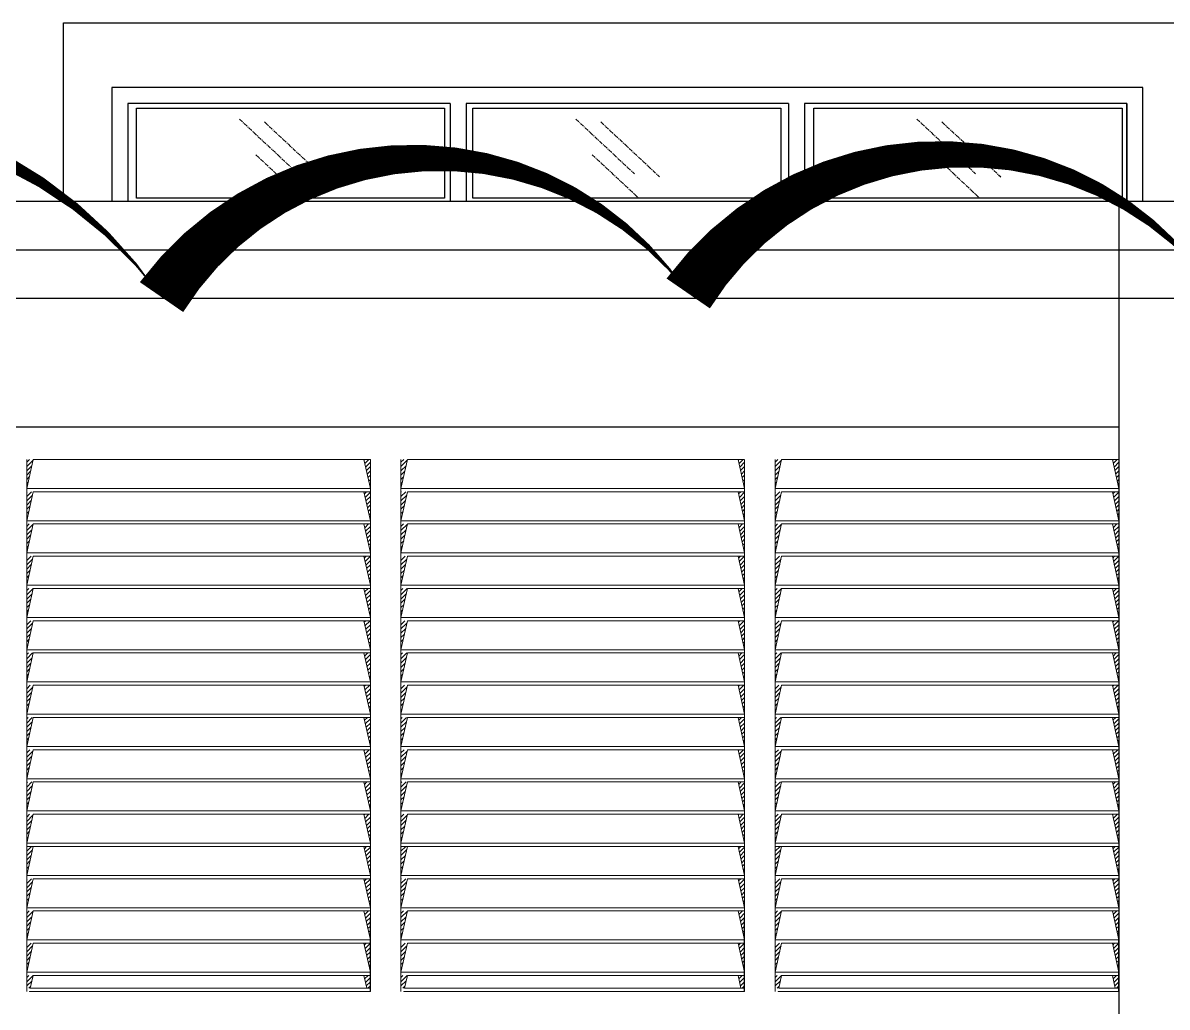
# Model space of a CAD drawing. Header units: inches. Extents: x 102027 to 175311, y -32523 to 10797.
# Drawn here: x 119512 to 123063, y 957 to 4009 of the extents above; entities that cross this region are included whole.
import ezdxf

# ---------------------------------------------------------------- set-up
doc = ezdxf.new("R2010")
doc.units = ezdxf.units.IN
doc.header["$MEASUREMENT"] = 0
doc.linetypes.add('CENTER', pattern=[2, 1.25, -0.25, 0.25, -0.25])
doc.linetypes.add('HIDDEN', pattern=[0.375, 0.25, -0.125])
for name, color, linetype in [('1', 1, 'CENTER'), ('M-CLOUD', 2, 'Continuous'), ('M-X-BKGD', 8, 'Continuous')]:
    doc.layers.add(name, color=color, linetype=linetype)
doc.layers.add('grid nos', color=253, linetype='Continuous', lineweight=0)

# ---------------------------------------------------------------- blocks, each defined once
blk = doc.blocks.new('LOUVER VIL 2')
at = {"layer": '1', "color": 170, "lineweight": 0}
for p, q in [((118623.5, 11761.1), (118623.5, 13061.1)), ((118623.5, 13061.1), (118623.5, 11761.1)), ((118643.5, 13061.1), (119689.8, 13061.1)), ((119669.8, 13061.1), (119689.8, 13061.1)), ((119669.8, 13061.1), (119689.8, 13061.1)), ((119689.8, 11411.1), (119689.8, 13061.1)), ((119689.8, 13061.1), (119689.8, 11411.1)), ((119784.8, 11761.1), (119784.8, 13061.1)), ((119784.8, 13061.1), (119784.8, 11761.1)), ((119804.8, 13061.1), (120851, 13061.1)), ((120831, 13061.1), (120851, 13061.1)), ((120831, 13061.1), (120851, 13061.1)), ((120851, 11411.1), (120851, 13061.1)), ((120851, 13061.1), (120851, 11411.1)), ((120946, 11761.1), (120946, 13061.1)), ((120946, 13061.1), (120946, 11761.1)), ((120966, 13061.1), (122012.3, 13061.1)), ((121992.3, 13061.1), (122012.3, 13061.1)), ((121992.3, 13061.1), (122012.3, 13061.1)), ((122012.3, 11411.1), (122012.3, 13061.1)), ((122012.3, 13061.1), (122012.3, 11411.1)), ((118623.5, 12971.1), (119689.8, 12971.1)), ((118643.5, 12961.1), (119689.8, 12961.1)), ((119669.8, 12961.1), (119689.8, 12961.1)), ((119669.8, 12961.1), (119689.8, 12961.1)), ((119784.8, 12971.1), (120851, 12971.1)), ((119804.8, 12961.1), (120851, 12961.1)), ((120831, 12961.1), (120851, 12961.1)), ((120831, 12961.1), (120851, 12961.1)), ((120946, 12971.1), (122012.3, 12971.1)), ((120966, 12961.1), (122012.3, 12961.1)), ((121992.3, 12961.1), (122012.3, 12961.1)), ((121992.3, 12961.1), (122012.3, 12961.1)), ((118623.5, 12871.1), (119689.8, 12871.1)), ((118643.5, 12861.1), (119689.8, 12861.1)), ((119669.8, 12861.1), (119689.8, 12861.1)), ((119669.8, 12861.1), (119689.8, 12861.1)), ((119784.8, 12871.1), (120851, 12871.1)), ((119804.8, 12861.1), (120851, 12861.1)), ((120831, 12861.1), (120851, 12861.1)), ((120831, 12861.1), (120851, 12861.1)), ((120946, 12871.1), (122012.3, 12871.1)), ((120966, 12861.1), (122012.3, 12861.1)), ((121992.3, 12861.1), (122012.3, 12861.1)), ((121992.3, 12861.1), (122012.3, 12861.1)), ((118623.5, 12771.1), (119689.8, 12771.1)), ((118643.5, 12761.1), (119689.8, 12761.1)), ((119669.8, 12761.1), (119689.8, 12761.1)), ((119669.8, 12761.1), (119689.8, 12761.1)), ((119784.8, 12771.1), (120851, 12771.1)), ((119804.8, 12761.1), (120851, 12761.1)), ((120831, 12761.1), (120851, 12761.1)), ((120831, 12761.1), (120851, 12761.1)), ((120946, 12771.1), (122012.3, 12771.1)), ((120966, 12761.1), (122012.3, 12761.1)), ((121992.3, 12761.1), (122012.3, 12761.1)), ((121992.3, 12761.1), (122012.3, 12761.1)), ((118623.5, 12671.1), (119689.8, 12671.1)), ((118643.5, 12661.1), (119689.8, 12661.1)), ((119669.8, 12661.1), (119689.8, 12661.1)), ((119669.8, 12661.1), (119689.8, 12661.1)), ((119784.8, 12671.1), (120851, 12671.1)), ((119804.8, 12661.1), (120851, 12661.1)), ((120831, 12661.1), (120851, 12661.1)), ((120831, 12661.1), (120851, 12661.1)), ((120946, 12671.1), (122012.3, 12671.1)), ((120966, 12661.1), (122012.3, 12661.1)), ((121992.3, 12661.1), (122012.3, 12661.1)), ((121992.3, 12661.1), (122012.3, 12661.1)), ((118623.5, 12571.1), (119689.8, 12571.1)), ((119784.8, 12571.1), (120851, 12571.1)), ((120946, 12571.1), (122012.3, 12571.1)), ((118643.5, 12561.1), (119689.8, 12561.1)), ((119669.8, 12561.1), (119689.8, 12561.1)), ((119669.8, 12561.1), (119689.8, 12561.1)), ((119804.8, 12561.1), (120851, 12561.1)), ((120831, 12561.1), (120851, 12561.1)), ((120831, 12561.1), (120851, 12561.1)), ((120966, 12561.1), (122012.3, 12561.1)), ((121992.3, 12561.1), (122012.3, 12561.1)), ((121992.3, 12561.1), (122012.3, 12561.1)), ((118623.5, 12471.1), (119689.8, 12471.1)), ((119784.8, 12471.1), (120851, 12471.1)), ((120946, 12471.1), (122012.3, 12471.1)), ((118643.5, 12461.1), (119689.8, 12461.1)), ((119669.8, 12461.1), (119689.8, 12461.1)), ((119669.8, 12461.1), (119689.8, 12461.1)), ((119804.8, 12461.1), (120851, 12461.1)), ((120831, 12461.1), (120851, 12461.1)), ((120831, 12461.1), (120851, 12461.1)), ((120966, 12461.1), (122012.3, 12461.1)), ((121992.3, 12461.1), (122012.3, 12461.1)), ((121992.3, 12461.1), (122012.3, 12461.1)), ((118623.5, 12371.1), (119689.8, 12371.1)), ((118643.5, 12361.1), (119689.8, 12361.1)), ((119669.8, 12361.1), (119689.8, 12361.1)), ((119669.8, 12361.1), (119689.8, 12361.1)), ((119784.8, 12371.1), (120851, 12371.1)), ((119804.8, 12361.1), (120851, 12361.1)), ((120831, 12361.1), (120851, 12361.1)), ((120831, 12361.1), (120851, 12361.1)), ((120946, 12371.1), (122012.3, 12371.1)), ((120966, 12361.1), (122012.3, 12361.1)), ((121992.3, 12361.1), (122012.3, 12361.1)), ((121992.3, 12361.1), (122012.3, 12361.1)), ((118623.5, 12271.1), (119689.8, 12271.1)), ((118643.5, 12261.1), (119689.8, 12261.1)), ((119669.8, 12261.1), (119689.8, 12261.1)), ((119669.8, 12261.1), (119689.8, 12261.1)), ((119784.8, 12271.1), (120851, 12271.1)), ((119804.8, 12261.1), (120851, 12261.1)), ((120831, 12261.1), (120851, 12261.1)), ((120831, 12261.1), (120851, 12261.1)), ((120946, 12271.1), (122012.3, 12271.1)), ((120966, 12261.1), (122012.3, 12261.1)), ((121992.3, 12261.1), (122012.3, 12261.1)), ((121992.3, 12261.1), (122012.3, 12261.1)), ((118623.5, 12171.1), (119689.8, 12171.1)), ((118643.5, 12161.1), (119689.8, 12161.1)), ((119669.8, 12161.1), (119689.8, 12161.1)), ((119669.8, 12161.1), (119689.8, 12161.1)), ((119784.8, 12171.1), (120851, 12171.1)), ((119804.8, 12161.1), (120851, 12161.1)), ((120831, 12161.1), (120851, 12161.1)), ((120831, 12161.1), (120851, 12161.1)), ((120946, 12171.1), (122012.3, 12171.1)), ((120966, 12161.1), (122012.3, 12161.1)), ((121992.3, 12161.1), (122012.3, 12161.1)), ((121992.3, 12161.1), (122012.3, 12161.1)), ((118623.5, 12071.1), (119689.8, 12071.1)), ((118643.5, 12061.1), (119689.8, 12061.1)), ((119669.8, 12061.1), (119689.8, 12061.1)), ((119669.8, 12061.1), (119689.8, 12061.1)), ((119784.8, 12071.1), (120851, 12071.1)), ((119804.8, 12061.1), (120851, 12061.1)), ((120831, 12061.1), (120851, 12061.1)), ((120831, 12061.1), (120851, 12061.1)), ((120946, 12071.1), (122012.3, 12071.1)), ((120966, 12061.1), (122012.3, 12061.1)), ((121992.3, 12061.1), (122012.3, 12061.1)), ((121992.3, 12061.1), (122012.3, 12061.1)), ((118623.5, 11971.1), (119689.8, 11971.1)), ((119784.8, 11971.1), (120851, 11971.1)), ((120946, 11971.1), (122012.3, 11971.1)), ((118643.5, 11961.1), (119689.8, 11961.1)), ((119669.8, 11961.1), (119689.8, 11961.1)), ((119669.8, 11961.1), (119689.8, 11961.1)), ((119804.8, 11961.1), (120851, 11961.1)), ((120831, 11961.1), (120851, 11961.1)), ((120831, 11961.1), (120851, 11961.1)), ((120966, 11961.1), (122012.3, 11961.1)), ((121992.3, 11961.1), (122012.3, 11961.1)), ((121992.3, 11961.1), (122012.3, 11961.1)), ((118623.5, 11871.1), (119689.8, 11871.1)), ((118643.5, 11861.1), (119689.8, 11861.1)), ((119669.8, 11861.1), (119689.8, 11861.1)), ((119669.8, 11861.1), (119689.8, 11861.1)), ((119784.8, 11871.1), (120851, 11871.1)), ((119804.8, 11861.1), (120851, 11861.1)), ((120831, 11861.1), (120851, 11861.1)), ((120831, 11861.1), (120851, 11861.1)), ((120946, 11871.1), (122012.3, 11871.1)), ((120966, 11861.1), (122012.3, 11861.1)), ((121992.3, 11861.1), (122012.3, 11861.1)), ((121992.3, 11861.1), (122012.3, 11861.1)), ((118623.5, 11771.1), (119689.8, 11771.1)), ((118643.5, 11761.1), (119689.8, 11761.1)), ((119669.8, 11761.1), (119689.8, 11761.1)), ((119669.8, 11761.1), (119689.8, 11761.1)), ((119689.6, 11771.1), (119689.8, 11771.1)), ((119689.6, 11771.1), (119689.8, 11771.1)), ((119784.8, 11771.1), (120851, 11771.1)), ((119804.8, 11761.1), (120851, 11761.1)), ((120831, 11761.1), (120851, 11761.1)), ((120831, 11761.1), (120851, 11761.1)), ((120850.8, 11771.1), (120851, 11771.1)), ((120850.8, 11771.1), (120851, 11771.1)), ((120946, 11771.1), (122012.3, 11771.1)), ((120966, 11761.1), (122012.3, 11761.1)), ((121992.3, 11761.1), (122012.3, 11761.1)), ((121992.3, 11761.1), (122012.3, 11761.1)), ((122012.1, 11771.1), (122012.3, 11771.1)), ((122012.1, 11771.1), (122012.3, 11771.1)), ((118623.5, 11671.1), (119689.8, 11671.1)), ((118643.5, 11661.1), (119689.8, 11661.1)), ((119669.8, 11661.1), (119689.8, 11661.1)), ((119669.8, 11661.1), (119689.8, 11661.1)), ((119689.4, 11671.1), (119689.8, 11671.1)), ((119689.4, 11671.1), (119689.8, 11671.1)), ((119784.8, 11671.1), (120851, 11671.1)), ((119804.8, 11661.1), (120851, 11661.1)), ((120831, 11661.1), (120851, 11661.1)), ((120831, 11661.1), (120851, 11661.1)), ((120850.7, 11671.1), (120851, 11671.1)), ((120850.7, 11671.1), (120851, 11671.1)), ((120946, 11671.1), (122012.3, 11671.1)), ((120966, 11661.1), (122012.3, 11661.1)), ((121992.3, 11661.1), (122012.3, 11661.1)), ((121992.3, 11661.1), (122012.3, 11661.1)), ((122011.9, 11671.1), (122012.3, 11671.1)), ((122011.9, 11671.1), (122012.3, 11671.1)), ((118623.5, 11571.1), (119689.8, 11571.1)), ((118643.5, 11561.1), (119689.8, 11561.1)), ((119669.8, 11561.1), (119689.8, 11561.1)), ((119669.8, 11561.1), (119689.8, 11561.1)), ((119689.2, 11571.1), (119689.8, 11571.1)), ((119689.2, 11571.1), (119689.8, 11571.1)), ((119784.8, 11571.1), (120851, 11571.1)), ((119804.8, 11561.1), (120851, 11561.1)), ((120831, 11561.1), (120851, 11561.1)), ((120831, 11561.1), (120851, 11561.1)), ((120850.5, 11571.1), (120851, 11571.1)), ((120850.5, 11571.1), (120851, 11571.1)), ((120946, 11571.1), (122012.3, 11571.1)), ((120966, 11561.1), (122012.3, 11561.1)), ((121992.3, 11561.1), (122012.3, 11561.1)), ((121992.3, 11561.1), (122012.3, 11561.1)), ((122011.7, 11571.1), (122012.3, 11571.1)), ((122011.7, 11571.1), (122012.3, 11571.1)), ((118623.5, 11471.1), (119689.8, 11471.1)), ((119689, 11471.1), (119689.8, 11471.1)), ((119689, 11471.1), (119689.8, 11471.1)), ((119784.8, 11471.1), (120851, 11471.1)), ((120850.3, 11471.1), (120851, 11471.1)), ((120850.3, 11471.1), (120851, 11471.1)), ((120946, 11471.1), (122012.3, 11471.1)), ((122011.5, 11471.1), (122012.3, 11471.1)), ((122011.5, 11471.1), (122012.3, 11471.1)), ((118643.5, 11461.1), (119689.8, 11461.1)), ((119669.8, 11461.1), (119689.8, 11461.1)), ((119669.8, 11461.1), (119689.8, 11461.1)), ((119804.8, 11461.1), (120851, 11461.1)), ((120831, 11461.1), (120851, 11461.1)), ((120831, 11461.1), (120851, 11461.1)), ((120966, 11461.1), (122012.3, 11461.1)), ((121992.3, 11461.1), (122012.3, 11461.1)), ((121992.3, 11461.1), (122012.3, 11461.1)), ((118632.4, 11411.1), (119689.8, 11411.1)), ((118634.6, 11421.1), (119689.8, 11421.1)), ((119678.7, 11421.1), (119689.8, 11421.1)), ((119678.7, 11421.1), (119688.9, 11421.1)), ((119688.9, 11411.1), (119689.8, 11411.1)), ((119793.7, 11411.1), (120851, 11411.1)), ((119795.9, 11421.1), (120851, 11421.1)), ((120839.9, 11421.1), (120851, 11421.1)), ((120839.9, 11421.1), (120850.2, 11421.1)), ((120850.2, 11411.1), (120851, 11411.1)), ((120954.9, 11411.1), (122012.3, 11411.1)), ((120957.1, 11421.1), (122012.3, 11421.1)), ((122001.2, 11421.1), (122012.3, 11421.1)), ((122001.2, 11421.1), (122011.4, 11421.1)), ((122011.4, 11411.1), (122012.3, 11411.1))]:
    blk.add_line(p, q, dxfattribs=at)
at = {"layer": 'grid nos', "color": 170, "linetype": 'Continuous', "ltscale": 10000}
for p, q in [((118623.5, 13052.5), (118632, 13061.1)), ((118623.5, 13039.3), (118643, 13058.7)), ((118623.5, 13026), (118639.2, 13041.7)), ((119670.1, 13059.4), (119671.8, 13061.1)), ((119672.5, 13048.6), (119685, 13061.1)), ((119674.9, 13037.7), (119689.8, 13052.5)), ((119677.4, 13026.9), (119689.8, 13039.3)), ((119784.8, 13052.5), (119793.3, 13061.1)), ((119784.8, 13039.3), (119804.3, 13058.7)), ((119784.8, 13026), (119800.5, 13041.7)), ((120831.4, 13059.4), (120833, 13061.1)), ((120833.8, 13048.6), (120846.3, 13061.1)), ((120836.2, 13037.7), (120851, 13052.5)), ((120838.6, 13026.9), (120851, 13039.3)), ((120946, 13052.5), (120954.5, 13061.1)), ((120946, 13039.3), (120965.5, 13058.7)), ((120946, 13026), (120961.7, 13041.7)), ((121992.6, 13059.4), (121994.3, 13061.1)), ((121995, 13048.6), (122007.5, 13061.1)), ((121997.4, 13037.7), (122012.3, 13052.5)), ((121999.9, 13026.9), (122012.3, 13039.3)), ((118623.5, 13012.7), (118635.4, 13024.7)), ((118623.5, 12999.5), (118631.6, 13007.6)), ((119679.8, 13016), (119689.8, 13026)), ((119682.2, 13005.2), (119689.8, 13012.8)), ((119684.6, 12994.3), (119689.8, 12999.5)), ((119784.8, 13012.7), (119796.7, 13024.7)), ((119784.8, 12999.5), (119792.9, 13007.6)), ((120841, 13016), (120851, 13026)), ((120843.4, 13005.2), (120851, 13012.8)), ((120845.8, 12994.3), (120851, 12999.5)), ((120946, 13012.7), (120957.9, 13024.7)), ((120946, 12999.5), (120954.1, 13007.6)), ((122002.3, 13016), (122012.3, 13026)), ((122004.7, 13005.2), (122012.3, 13012.8)), ((122007.1, 12994.3), (122012.3, 12999.5)), ((118623.5, 12986.2), (118627.8, 12990.6)), ((118623.5, 12973), (118624.1, 12973.5)), ((118623.5, 12959.7), (118624.9, 12961.1)), ((118623.5, 12946.5), (118638.1, 12961.1)), ((119671.2, 12954.5), (119677.8, 12961.1)), ((119687, 12983.5), (119689.8, 12986.2)), ((119689.4, 12972.6), (119689.8, 12973)), ((119784.8, 12986.2), (119789.1, 12990.6)), ((119784.8, 12973), (119785.3, 12973.5)), ((119784.8, 12959.7), (119786.1, 12961.1)), ((119784.8, 12946.5), (119799.4, 12961.1)), ((120832.5, 12954.5), (120839.1, 12961.1)), ((120848.3, 12983.5), (120851, 12986.2)), ((120850.7, 12972.6), (120851, 12973)), ((120946, 12986.2), (120950.3, 12990.6)), ((120946, 12973), (120946.6, 12973.5)), ((120946, 12959.7), (120947.4, 12961.1)), ((120946, 12946.5), (120960.6, 12961.1)), ((121993.7, 12954.5), (122000.3, 12961.1)), ((122009.5, 12983.5), (122012.3, 12986.2)), ((122011.9, 12972.6), (122012.3, 12973)), ((118623.5, 12933.2), (118641.3, 12950.9)), ((118623.5, 12919.9), (118637.5, 12933.9)), ((119673.6, 12943.6), (119689.8, 12959.7)), ((119676.1, 12932.8), (119689.8, 12946.5)), ((119678.5, 12921.9), (119689.8, 12933.2)), ((119784.8, 12933.2), (119802.5, 12950.9)), ((119784.8, 12919.9), (119798.7, 12933.9)), ((120834.9, 12943.6), (120851, 12959.7)), ((120837.3, 12932.8), (120851, 12946.5)), ((120839.7, 12921.9), (120851, 12933.2)), ((120946, 12933.2), (120963.8, 12950.9)), ((120946, 12919.9), (120960, 12933.9)), ((121996.1, 12943.6), (122012.3, 12959.7)), ((121998.6, 12932.8), (122012.3, 12946.5)), ((122001, 12921.9), (122012.3, 12933.2)), ((118623.5, 12906.7), (118633.7, 12916.9)), ((118623.5, 12893.4), (118629.9, 12899.8)), ((119680.9, 12911.1), (119689.8, 12920)), ((119683.3, 12900.2), (119689.8, 12906.7)), ((119685.7, 12889.4), (119689.8, 12893.4)), ((119784.8, 12906.7), (119794.9, 12916.9)), ((119784.8, 12893.4), (119791.2, 12899.8)), ((120842.1, 12911.1), (120851, 12920)), ((120844.5, 12900.2), (120851, 12906.7)), ((120846.9, 12889.4), (120851, 12893.4)), ((120946, 12906.7), (120956.2, 12916.9)), ((120946, 12893.4), (120952.4, 12899.8)), ((122003.4, 12911.1), (122012.3, 12920)), ((122005.8, 12900.2), (122012.3, 12906.7)), ((122008.2, 12889.4), (122012.3, 12893.4)), ((118623.5, 12880.2), (118626.1, 12882.8)), ((118623.5, 12853.6), (118630.9, 12861.1)), ((118623.5, 12840.4), (118643.3, 12860.2)), ((119669.9, 12860.3), (119670.6, 12861.1)), ((119672.3, 12849.5), (119683.9, 12861.1)), ((119674.7, 12838.6), (119689.8, 12853.7)), ((119688.1, 12878.5), (119689.8, 12880.2)), ((119784.8, 12880.2), (119787.4, 12882.8)), ((119784.8, 12853.6), (119792.2, 12861.1)), ((119784.8, 12840.4), (119804.6, 12860.2)), ((120831.2, 12860.3), (120831.9, 12861.1)), ((120833.6, 12849.5), (120845.1, 12861.1)), ((120836, 12838.6), (120851, 12853.7)), ((120849.4, 12878.5), (120851, 12880.2)), ((120946, 12880.2), (120948.6, 12882.8)), ((120946, 12853.6), (120953.4, 12861.1)), ((120946, 12840.4), (120965.8, 12860.2)), ((121992.4, 12860.3), (121993.1, 12861.1)), ((121994.8, 12849.5), (122006.4, 12861.1)), ((121997.2, 12838.6), (122012.3, 12853.7)), ((122010.6, 12878.5), (122012.3, 12880.2)), ((118623.5, 12827.1), (118639.5, 12843.2)), ((118623.5, 12813.9), (118635.7, 12826.1)), ((119677.2, 12827.8), (119689.8, 12840.4)), ((119679.6, 12816.9), (119689.8, 12827.1)), ((119784.8, 12827.1), (119800.8, 12843.2)), ((119784.8, 12813.9), (119797, 12826.1)), ((120838.4, 12827.8), (120851, 12840.4)), ((120840.8, 12816.9), (120851, 12827.1)), ((120946, 12827.1), (120962, 12843.2)), ((120946, 12813.9), (120958.2, 12826.1)), ((121999.7, 12827.8), (122012.3, 12840.4)), ((122002.1, 12816.9), (122012.3, 12827.1)), ((118623.5, 12800.6), (118632, 12809.1)), ((118623.5, 12787.4), (118628.2, 12792)), ((119682, 12806.1), (119689.8, 12813.9)), ((119684.4, 12795.3), (119689.8, 12800.6)), ((119686.8, 12784.4), (119689.8, 12787.4)), ((119784.8, 12800.6), (119793.2, 12809.1)), ((119784.8, 12787.4), (119789.4, 12792)), ((120843.2, 12806.1), (120851, 12813.9)), ((120845.6, 12795.3), (120851, 12800.6)), ((120848, 12784.4), (120851, 12787.4)), ((120946, 12800.6), (120954.5, 12809.1)), ((120946, 12787.4), (120950.7, 12792)), ((122004.5, 12806.1), (122012.3, 12813.9)), ((122006.9, 12795.3), (122012.3, 12800.6)), ((122009.3, 12784.4), (122012.3, 12787.4)), ((118623.5, 12774.1), (118624.4, 12775)), ((118623.5, 12760.8), (118623.7, 12761.1)), ((118623.5, 12747.6), (118637, 12761.1)), ((118623.5, 12734.3), (118641.6, 12752.4)), ((119671, 12755.4), (119676.7, 12761.1)), ((119673.4, 12744.5), (119689.8, 12760.9)), ((119675.8, 12733.7), (119689.8, 12747.6)), ((119689.2, 12773.6), (119689.8, 12774.1)), ((119784.8, 12774.1), (119785.6, 12775)), ((119784.8, 12760.8), (119785, 12761.1)), ((119784.8, 12747.6), (119798.2, 12761.1)), ((119784.8, 12734.3), (119802.8, 12752.4)), ((120832.3, 12755.4), (120838, 12761.1)), ((120834.7, 12744.5), (120851, 12760.9)), ((120837.1, 12733.7), (120851, 12747.6)), ((120850.5, 12773.6), (120851, 12774.1)), ((120946, 12774.1), (120946.9, 12775)), ((120946, 12760.8), (120946.2, 12761.1)), ((120946, 12747.6), (120959.5, 12761.1)), ((120946, 12734.3), (120964.1, 12752.4)), ((121993.5, 12755.4), (121999.2, 12761.1)), ((121995.9, 12744.5), (122012.3, 12760.9)), ((121998.3, 12733.7), (122012.3, 12747.6)), ((122011.7, 12773.6), (122012.3, 12774.1)), ((118623.5, 12721.1), (118637.8, 12735.4)), ((118623.5, 12707.8), (118634, 12718.3)), ((119678.3, 12722.8), (119689.8, 12734.3)), ((119680.7, 12712), (119689.8, 12721.1)), ((119784.8, 12721.1), (119799.1, 12735.4)), ((119784.8, 12707.8), (119795.3, 12718.3)), ((120839.5, 12722.8), (120851, 12734.3)), ((120841.9, 12712), (120851, 12721.1)), ((120946, 12721.1), (120960.3, 12735.4)), ((120946, 12707.8), (120956.5, 12718.3)), ((122000.8, 12722.8), (122012.3, 12734.3)), ((122003.2, 12712), (122012.3, 12721.1)), ((118623.5, 12694.5), (118630.2, 12701.3)), ((118623.5, 12681.3), (118626.4, 12684.2)), ((119683.1, 12701.1), (119689.8, 12707.8)), ((119685.5, 12690.3), (119689.8, 12694.6)), ((119687.9, 12679.4), (119689.8, 12681.3)), ((119784.8, 12694.5), (119791.5, 12701.3)), ((119784.8, 12681.3), (119787.7, 12684.2)), ((120844.3, 12701.1), (120851, 12707.8)), ((120846.7, 12690.3), (120851, 12694.6)), ((120849.2, 12679.4), (120851, 12681.3)), ((120946, 12694.5), (120952.7, 12701.3)), ((120946, 12681.3), (120948.9, 12684.2)), ((122005.6, 12701.1), (122012.3, 12707.8)), ((122008, 12690.3), (122012.3, 12694.6)), ((122010.4, 12679.4), (122012.3, 12681.3)), ((118623.5, 12654.8), (118629.8, 12661.1)), ((118623.5, 12641.5), (118643.1, 12661.1)), ((118623.5, 12628.3), (118639.9, 12644.6)), ((119672.1, 12650.4), (119682.8, 12661.1)), ((119674.5, 12639.6), (119689.8, 12654.8)), ((119677, 12628.7), (119689.8, 12641.5)), ((119784.8, 12654.8), (119791, 12661.1)), ((119784.8, 12641.5), (119804.3, 12661.1)), ((119784.8, 12628.3), (119801.1, 12644.6)), ((120833.4, 12650.4), (120844, 12661.1)), ((120835.8, 12639.6), (120851, 12654.8)), ((120838.2, 12628.7), (120851, 12641.5)), ((120946, 12654.8), (120952.3, 12661.1)), ((120946, 12641.5), (120965.6, 12661.1)), ((120946, 12628.3), (120962.4, 12644.6)), ((121994.6, 12650.4), (122005.3, 12661.1)), ((121997, 12639.6), (122012.3, 12654.8)), ((121999.5, 12628.7), (122012.3, 12641.5)), ((118623.5, 12615), (118636.1, 12627.6)), ((118623.5, 12601.7), (118632.3, 12610.5)), ((119679.4, 12617.9), (119689.8, 12628.3)), ((119681.8, 12607), (119689.8, 12615)), ((119784.8, 12615), (119797.3, 12627.6)), ((119784.8, 12601.7), (119793.5, 12610.5)), ((120840.6, 12617.9), (120851, 12628.3)), ((120843, 12607), (120851, 12615)), ((120946, 12615), (120958.6, 12627.6)), ((120946, 12601.7), (120954.8, 12610.5)), ((122001.9, 12617.9), (122012.3, 12628.3)), ((122004.3, 12607), (122012.3, 12615)), ((118623.5, 12588.5), (118628.5, 12593.5)), ((118623.5, 12575.2), (118624.7, 12576.4)), ((119684.2, 12596.2), (119689.8, 12601.8)), ((119686.6, 12585.3), (119689.8, 12588.5)), ((119689, 12574.5), (119689.8, 12575.2)), ((119784.8, 12588.5), (119789.7, 12593.5)), ((119784.8, 12575.2), (119786, 12576.4)), ((120845.4, 12596.2), (120851, 12601.8)), ((120847.8, 12585.3), (120851, 12588.5)), ((120850.3, 12574.5), (120851, 12575.2)), ((120946, 12588.5), (120951, 12593.5)), ((120946, 12575.2), (120947.2, 12576.4)), ((122006.7, 12596.2), (122012.3, 12601.8)), ((122009.1, 12585.3), (122012.3, 12588.5)), ((122011.5, 12574.5), (122012.3, 12575.2)), ((118623.5, 12548.7), (118635.9, 12561.1)), ((118623.5, 12535.4), (118641.9, 12553.8)), ((118623.5, 12522.2), (118638.1, 12536.8)), ((119670.8, 12556.3), (119675.6, 12561.1)), ((119673.2, 12545.4), (119688.8, 12561.1)), ((119675.6, 12534.6), (119689.8, 12548.7)), ((119678.1, 12523.8), (119689.8, 12535.5)), ((119784.8, 12548.7), (119797.1, 12561.1)), ((119784.8, 12535.4), (119803.2, 12553.8)), ((119784.8, 12522.2), (119799.4, 12536.8)), ((120832.1, 12556.3), (120836.8, 12561.1)), ((120834.5, 12545.4), (120850.1, 12561.1)), ((120836.9, 12534.6), (120851, 12548.7)), ((120839.3, 12523.8), (120851, 12535.5)), ((120946, 12548.7), (120958.4, 12561.1)), ((120946, 12535.4), (120964.4, 12553.8)), ((120946, 12522.2), (120960.6, 12536.8)), ((121993.3, 12556.3), (121998.1, 12561.1)), ((121995.7, 12545.4), (122011.3, 12561.1)), ((121998.1, 12534.6), (122012.3, 12548.7)), ((122000.6, 12523.8), (122012.3, 12535.5)), ((118623.5, 12508.9), (118634.3, 12519.8)), ((118623.5, 12495.7), (118630.5, 12502.7)), ((119680.5, 12512.9), (119689.8, 12522.2)), ((119682.9, 12502.1), (119689.8, 12508.9)), ((119784.8, 12508.9), (119795.6, 12519.8)), ((119784.8, 12495.7), (119791.8, 12502.7)), ((120841.7, 12512.9), (120851, 12522.2)), ((120844.1, 12502.1), (120851, 12508.9)), ((120946, 12508.9), (120956.8, 12519.8)), ((120946, 12495.7), (120953, 12502.7)), ((122003, 12512.9), (122012.3, 12522.2)), ((122005.4, 12502.1), (122012.3, 12508.9)), ((118623.5, 12482.4), (118626.8, 12485.7)), ((119685.3, 12491.2), (119689.8, 12495.7)), ((119687.7, 12480.4), (119689.8, 12482.4)), ((119784.8, 12482.4), (119788, 12485.7)), ((120846.5, 12491.2), (120851, 12495.7)), ((120848.9, 12480.4), (120851, 12482.4)), ((120946, 12482.4), (120949.3, 12485.7)), ((122007.8, 12491.2), (122012.3, 12495.7)), ((122010.2, 12480.4), (122012.3, 12482.4)), ((118623.5, 12455.9), (118628.7, 12461.1)), ((118623.5, 12442.6), (118641.9, 12461.1)), ((118623.5, 12429.4), (118640.2, 12446)), ((118623.5, 12416.1), (118636.4, 12429)), ((119671.9, 12451.3), (119681.6, 12461.1)), ((119674.3, 12440.5), (119689.8, 12455.9)), ((119676.7, 12429.6), (119689.8, 12442.7)), ((119679.2, 12418.8), (119689.8, 12429.4)), ((119784.8, 12455.9), (119789.9, 12461.1)), ((119784.8, 12442.6), (119803.2, 12461.1)), ((119784.8, 12429.4), (119801.4, 12446)), ((119784.8, 12416.1), (119797.6, 12429)), ((120833.2, 12451.3), (120842.9, 12461.1)), ((120835.6, 12440.5), (120851, 12455.9)), ((120838, 12429.6), (120851, 12442.7)), ((120840.4, 12418.8), (120851, 12429.4)), ((120946, 12455.9), (120951.2, 12461.1)), ((120946, 12442.6), (120964.4, 12461.1)), ((120946, 12429.4), (120962.7, 12446)), ((120946, 12416.1), (120958.9, 12429)), ((121994.4, 12451.3), (122004.1, 12461.1)), ((121996.8, 12440.5), (122012.3, 12455.9)), ((121999.2, 12429.6), (122012.3, 12442.7)), ((122001.7, 12418.8), (122012.3, 12429.4)), ((118623.5, 12402.9), (118632.6, 12412)), ((118623.5, 12389.6), (118628.8, 12394.9)), ((119681.6, 12407.9), (119689.8, 12416.1)), ((119684, 12397.1), (119689.8, 12402.9)), ((119784.8, 12402.9), (119793.9, 12412)), ((119784.8, 12389.6), (119790.1, 12394.9)), ((120842.8, 12407.9), (120851, 12416.1)), ((120845.2, 12397.1), (120851, 12402.9)), ((120946, 12402.9), (120955.1, 12412)), ((120946, 12389.6), (120951.3, 12394.9)), ((122004.1, 12407.9), (122012.3, 12416.1)), ((122006.5, 12397.1), (122012.3, 12402.9)), ((118623.5, 12376.3), (118625, 12377.9)), ((118623.5, 12349.8), (118634.7, 12361.1)), ((119670.6, 12357.2), (119674.5, 12361.1)), ((119673, 12346.4), (119687.7, 12361.1)), ((119686.4, 12386.2), (119689.8, 12389.6)), ((119688.8, 12375.4), (119689.8, 12376.4)), ((119784.8, 12376.3), (119786.3, 12377.9)), ((119784.8, 12349.8), (119796, 12361.1)), ((120831.9, 12357.2), (120835.7, 12361.1)), ((120834.3, 12346.4), (120849, 12361.1)), ((120847.6, 12386.2), (120851, 12389.6)), ((120850, 12375.4), (120851, 12376.4)), ((120946, 12376.3), (120947.5, 12377.9)), ((120946, 12349.8), (120957.2, 12361.1)), ((121993.1, 12357.2), (121997, 12361.1)), ((121995.5, 12346.4), (122010.2, 12361.1)), ((122008.9, 12386.2), (122012.3, 12389.6)), ((122011.3, 12375.4), (122012.3, 12376.4)), ((118623.5, 12336.6), (118642.2, 12355.3)), ((118623.5, 12323.3), (118638.4, 12338.2)), ((118623.5, 12310.1), (118634.7, 12321.2)), ((119675.4, 12335.5), (119689.8, 12349.8)), ((119677.8, 12324.7), (119689.8, 12336.6)), ((119680.3, 12313.8), (119689.8, 12323.3)), ((119784.8, 12336.6), (119803.5, 12355.3)), ((119784.8, 12323.3), (119799.7, 12338.2)), ((119784.8, 12310.1), (119795.9, 12321.2)), ((120836.7, 12335.5), (120851, 12349.8)), ((120839.1, 12324.7), (120851, 12336.6)), ((120841.5, 12313.8), (120851, 12323.3)), ((120946, 12336.6), (120964.7, 12355.3)), ((120946, 12323.3), (120960.9, 12338.2)), ((120946, 12310.1), (120957.2, 12321.2)), ((121997.9, 12335.5), (122012.3, 12349.8)), ((122000.3, 12324.7), (122012.3, 12336.6)), ((122002.8, 12313.8), (122012.3, 12323.3)), ((118623.5, 12296.8), (118630.9, 12304.2)), ((118623.5, 12283.5), (118627.1, 12287.1)), ((119682.7, 12303), (119689.8, 12310.1)), ((119685.1, 12292.1), (119689.8, 12296.8)), ((119784.8, 12296.8), (119792.1, 12304.2)), ((119784.8, 12283.5), (119788.3, 12287.1)), ((120843.9, 12303), (120851, 12310.1)), ((120846.3, 12292.1), (120851, 12296.8)), ((120946, 12296.8), (120953.4, 12304.2)), ((120946, 12283.5), (120949.6, 12287.1)), ((122005.2, 12303), (122012.3, 12310.1)), ((122007.6, 12292.1), (122012.3, 12296.8)), ((118623.5, 12257), (118627.5, 12261.1)), ((118623.5, 12243.8), (118640.8, 12261.1)), ((119671.7, 12252.3), (119680.5, 12261.1)), ((119674.1, 12241.4), (119689.8, 12257)), ((119687.5, 12281.3), (119689.8, 12283.6)), ((119784.8, 12257), (119788.8, 12261.1)), ((119784.8, 12243.8), (119802.1, 12261.1)), ((120833, 12252.3), (120841.8, 12261.1)), ((120835.4, 12241.4), (120851, 12257)), ((120848.7, 12281.3), (120851, 12283.6)), ((120946, 12257), (120950, 12261.1)), ((120946, 12243.8), (120963.3, 12261.1)), ((121994.2, 12252.3), (122003, 12261.1)), ((121996.6, 12241.4), (122012.3, 12257)), ((122010, 12281.3), (122012.3, 12283.6)), ((118623.5, 12230.5), (118640.5, 12247.5)), ((118623.5, 12217.2), (118636.7, 12230.4)), ((119676.5, 12230.6), (119689.8, 12243.8)), ((119679, 12219.7), (119689.8, 12230.5)), ((119681.4, 12208.9), (119689.8, 12217.3)), ((119784.8, 12230.5), (119801.8, 12247.5)), ((119784.8, 12217.2), (119798, 12230.4)), ((120837.8, 12230.6), (120851, 12243.8)), ((120840.2, 12219.7), (120851, 12230.5)), ((120842.6, 12208.9), (120851, 12217.3)), ((120946, 12230.5), (120963, 12247.5)), ((120946, 12217.2), (120959.2, 12230.4)), ((121999, 12230.6), (122012.3, 12243.8)), ((122001.5, 12219.7), (122012.3, 12230.5)), ((122003.9, 12208.9), (122012.3, 12217.3)), ((118623.5, 12204), (118632.9, 12213.4)), ((118623.5, 12190.7), (118629.1, 12196.4)), ((118623.5, 12177.5), (118625.3, 12179.3)), ((119683.8, 12198), (119689.8, 12204)), ((119686.2, 12187.2), (119689.8, 12190.7)), ((119784.8, 12204), (119794.2, 12213.4)), ((119784.8, 12190.7), (119790.4, 12196.4)), ((119784.8, 12177.5), (119786.6, 12179.3)), ((120845, 12198), (120851, 12204)), ((120847.4, 12187.2), (120851, 12190.7)), ((120946, 12204), (120955.4, 12213.4)), ((120946, 12190.7), (120951.6, 12196.4)), ((120946, 12177.5), (120947.8, 12179.3)), ((122006.3, 12198), (122012.3, 12204)), ((122008.7, 12187.2), (122012.3, 12190.7)), ((118623.5, 12151), (118633.6, 12161.1)), ((118623.5, 12137.7), (118642.6, 12156.7)), ((119670.4, 12158.1), (119673.3, 12161.1)), ((119672.8, 12147.3), (119686.6, 12161.1)), ((119675.2, 12136.4), (119689.8, 12151)), ((119688.6, 12176.3), (119689.8, 12177.5)), ((119784.8, 12151), (119794.9, 12161.1)), ((119784.8, 12137.7), (119803.8, 12156.7)), ((120831.7, 12158.1), (120834.6, 12161.1)), ((120834.1, 12147.3), (120847.8, 12161.1)), ((120836.5, 12136.4), (120851, 12151)), ((120849.8, 12176.3), (120851, 12177.5)), ((120946, 12151), (120956.1, 12161.1)), ((120946, 12137.7), (120965.1, 12156.7)), ((121992.9, 12158.1), (121995.8, 12161.1)), ((121995.3, 12147.3), (122009.1, 12161.1)), ((121997.7, 12136.4), (122012.3, 12151)), ((122011.1, 12176.3), (122012.3, 12177.5)), ((118623.5, 12124.4), (118638.8, 12139.7)), ((118623.5, 12111.2), (118635, 12122.6)), ((119677.6, 12125.6), (119689.8, 12137.7)), ((119680.1, 12114.7), (119689.8, 12124.5)), ((119682.5, 12103.9), (119689.8, 12111.2)), ((119784.8, 12124.4), (119800, 12139.7)), ((119784.8, 12111.2), (119796.2, 12122.6)), ((120838.9, 12125.6), (120851, 12137.7)), ((120841.3, 12114.7), (120851, 12124.5)), ((120843.7, 12103.9), (120851, 12111.2)), ((120946, 12124.4), (120961.3, 12139.7)), ((120946, 12111.2), (120957.5, 12122.6)), ((122000.1, 12125.6), (122012.3, 12137.7)), ((122002.6, 12114.7), (122012.3, 12124.5)), ((122005, 12103.9), (122012.3, 12111.2)), ((118623.5, 12097.9), (118631.2, 12105.6)), ((118623.5, 12084.7), (118627.4, 12088.6)), ((119684.9, 12093.1), (119689.8, 12097.9)), ((119687.3, 12082.2), (119689.8, 12084.7)), ((119784.8, 12097.9), (119792.4, 12105.6)), ((119784.8, 12084.7), (119788.7, 12088.6)), ((120846.1, 12093.1), (120851, 12097.9)), ((120848.5, 12082.2), (120851, 12084.7)), ((120946, 12097.9), (120953.7, 12105.6)), ((120946, 12084.7), (120949.9, 12088.6)), ((122007.4, 12093.1), (122012.3, 12097.9)), ((122009.8, 12082.2), (122012.3, 12084.7)), ((118623.5, 12071.4), (118623.6, 12071.5)), ((118623.5, 12058.2), (118626.4, 12061.1)), ((118623.5, 12044.9), (118639.7, 12061.1)), ((118623.5, 12031.6), (118640.8, 12048.9)), ((119671.5, 12053.2), (119679.4, 12061.1)), ((119673.9, 12042.3), (119689.8, 12058.2)), ((119676.3, 12031.5), (119689.8, 12044.9)), ((119689.7, 12071.4), (119689.8, 12071.4)), ((119784.8, 12071.4), (119784.9, 12071.5)), ((119784.8, 12058.2), (119787.7, 12061.1)), ((119784.8, 12044.9), (119800.9, 12061.1)), ((119784.8, 12031.6), (119802.1, 12048.9)), ((120832.8, 12053.2), (120840.6, 12061.1)), ((120835.2, 12042.3), (120851, 12058.2)), ((120837.6, 12031.5), (120851, 12044.9)), ((120850.9, 12071.4), (120851, 12071.4)), ((120946, 12071.4), (120946.1, 12071.5)), ((120946, 12058.2), (120948.9, 12061.1)), ((120946, 12044.9), (120962.2, 12061.1)), ((120946, 12031.6), (120963.3, 12048.9)), ((121994, 12053.2), (122001.9, 12061.1)), ((121996.4, 12042.3), (122012.3, 12058.2)), ((121998.8, 12031.5), (122012.3, 12044.9)), ((122012.2, 12071.4), (122012.3, 12071.4)), ((118623.5, 12018.4), (118637, 12031.9)), ((118623.5, 12005.1), (118633.2, 12014.8)), ((119678.7, 12020.6), (119689.8, 12031.6)), ((119681.2, 12009.8), (119689.8, 12018.4)), ((119683.6, 11998.9), (119689.8, 12005.1)), ((119784.8, 12018.4), (119798.3, 12031.9)), ((119784.8, 12005.1), (119794.5, 12014.8)), ((120840, 12020.6), (120851, 12031.6)), ((120842.4, 12009.8), (120851, 12018.4)), ((120844.8, 11998.9), (120851, 12005.1)), ((120946, 12018.4), (120959.5, 12031.9)), ((120946, 12005.1), (120955.7, 12014.8)), ((122001.2, 12020.6), (122012.3, 12031.6)), ((122003.7, 12009.8), (122012.3, 12018.4)), ((122006.1, 11998.9), (122012.3, 12005.1)), ((118623.5, 11991.9), (118629.5, 11997.8)), ((118623.5, 11978.6), (118625.7, 11980.8)), ((119686, 11988.1), (119689.8, 11991.9)), ((119688.4, 11977.2), (119689.8, 11978.6)), ((119784.8, 11991.9), (119790.7, 11997.8)), ((119784.8, 11978.6), (119786.9, 11980.8)), ((120847.2, 11988.1), (120851, 11991.9)), ((120849.6, 11977.2), (120851, 11978.6)), ((120946, 11991.9), (120952, 11997.8)), ((120946, 11978.6), (120948.2, 11980.8)), ((122008.5, 11988.1), (122012.3, 11991.9)), ((122010.9, 11977.2), (122012.3, 11978.6)), ((118623.5, 11952.1), (118632.5, 11961.1)), ((118623.5, 11938.8), (118642.9, 11958.2)), ((118623.5, 11925.6), (118639.1, 11941.1)), ((119670.2, 11959.1), (119672.2, 11961.1)), ((119672.6, 11948.2), (119685.5, 11961.1)), ((119675, 11937.4), (119689.8, 11952.1)), ((119677.4, 11926.5), (119689.8, 11938.8)), ((119784.8, 11952.1), (119793.7, 11961.1)), ((119784.8, 11938.8), (119804.1, 11958.2)), ((119784.8, 11925.6), (119800.3, 11941.1)), ((120831.5, 11959.1), (120833.5, 11961.1)), ((120833.9, 11948.2), (120846.7, 11961.1)), ((120836.3, 11937.4), (120851, 11952.1)), ((120838.7, 11926.5), (120851, 11938.8)), ((120946, 11952.1), (120955, 11961.1)), ((120946, 11938.8), (120965.4, 11958.2)), ((120946, 11925.6), (120961.6, 11941.1)), ((121992.7, 11959.1), (121994.7, 11961.1)), ((121995.1, 11948.2), (122008, 11961.1)), ((121997.5, 11937.4), (122012.3, 11952.1)), ((121999.9, 11926.5), (122012.3, 11938.8)), ((118623.5, 11912.3), (118635.3, 11924.1)), ((118623.5, 11899.1), (118631.5, 11907.1)), ((119679.8, 11915.7), (119689.8, 11925.6)), ((119682.3, 11904.8), (119689.8, 11912.3)), ((119684.7, 11894), (119689.8, 11899.1)), ((119784.8, 11912.3), (119796.6, 11924.1)), ((119784.8, 11899.1), (119792.8, 11907.1)), ((120841.1, 11915.7), (120851, 11925.6)), ((120843.5, 11904.8), (120851, 11912.3)), ((120845.9, 11894), (120851, 11899.1)), ((120946, 11912.3), (120957.8, 11924.1)), ((120946, 11899.1), (120954, 11907.1)), ((122002.3, 11915.7), (122012.3, 11925.6)), ((122004.8, 11904.8), (122012.3, 11912.3)), ((122007.2, 11894), (122012.3, 11899.1)), ((118623.5, 11885.8), (118627.7, 11890)), ((118623.5, 11872.5), (118623.9, 11873)), ((118623.5, 11859.3), (118625.3, 11861.1)), ((118623.5, 11846), (118638.5, 11861.1)), ((119671.3, 11854.1), (119678.3, 11861.1)), ((119673.7, 11843.2), (119689.8, 11859.3)), ((119687.1, 11883.1), (119689.8, 11885.8)), ((119689.5, 11872.3), (119689.8, 11872.6)), ((119784.8, 11885.8), (119789, 11890)), ((119784.8, 11872.5), (119785.2, 11873)), ((119784.8, 11859.3), (119786.5, 11861.1)), ((119784.8, 11846), (119799.8, 11861.1)), ((120832.6, 11854.1), (120839.5, 11861.1)), ((120835, 11843.2), (120851, 11859.3)), ((120848.3, 11883.1), (120851, 11885.8)), ((120850.7, 11872.3), (120851, 11872.6)), ((120946, 11885.8), (120950.2, 11890)), ((120946, 11872.5), (120946.4, 11873)), ((120946, 11859.3), (120947.8, 11861.1)), ((120946, 11846), (120961, 11861.1)), ((121993.8, 11854.1), (122000.8, 11861.1)), ((121996.2, 11843.2), (122012.3, 11859.3)), ((122009.6, 11883.1), (122012.3, 11885.8)), ((122012, 11872.3), (122012.3, 11872.6)), ((118623.5, 11832.8), (118641.1, 11850.4)), ((118623.5, 11819.5), (118637.4, 11833.3)), ((119676.1, 11832.4), (119689.8, 11846)), ((119678.5, 11821.6), (119689.8, 11832.8)), ((119784.8, 11832.8), (119802.4, 11850.4)), ((119784.8, 11819.5), (119798.6, 11833.3)), ((120837.4, 11832.4), (120851, 11846)), ((120839.8, 11821.6), (120851, 11832.8)), ((120946, 11832.8), (120963.6, 11850.4)), ((120946, 11819.5), (120959.9, 11833.3)), ((121998.6, 11832.4), (122012.3, 11846)), ((122001, 11821.6), (122012.3, 11832.8)), ((118623.5, 11806.2), (118633.6, 11816.3)), ((118623.5, 11793), (118629.8, 11799.3)), ((119681, 11810.7), (119689.8, 11819.5)), ((119683.4, 11799.9), (119689.8, 11806.3)), ((119685.8, 11789), (119689.8, 11793)), ((119784.8, 11806.2), (119794.8, 11816.3)), ((119784.8, 11793), (119791, 11799.3)), ((120842.2, 11810.7), (120851, 11819.5)), ((120844.6, 11799.9), (120851, 11806.3)), ((120847, 11789), (120851, 11793)), ((120946, 11806.2), (120956.1, 11816.3)), ((120946, 11793), (120952.3, 11799.3)), ((122003.5, 11810.7), (122012.3, 11819.5)), ((122005.9, 11799.9), (122012.3, 11806.3)), ((122008.3, 11789), (122012.3, 11793)), ((118623.5, 11779.7), (118626, 11782.2)), ((118623.5, 11759.7), (118624.9, 11761.1)), ((118623.5, 11746.5), (118638.1, 11761.1)), ((119671.2, 11754.5), (119677.8, 11761.1)), ((119673.6, 11743.6), (119689.8, 11759.7)), ((119688.2, 11778.2), (119689.8, 11779.7)), ((119784.8, 11779.7), (119787.2, 11782.2)), ((119784.8, 11759.7), (119786.1, 11761.1)), ((119784.8, 11746.5), (119799.4, 11761.1)), ((120832.5, 11754.5), (120839.1, 11761.1)), ((120834.9, 11743.6), (120851, 11759.7)), ((120849.4, 11778.2), (120851, 11779.7)), ((120946, 11779.7), (120948.5, 11782.2)), ((120946, 11759.7), (120947.4, 11761.1)), ((120946, 11746.5), (120960.6, 11761.1)), ((121993.7, 11754.5), (122000.3, 11761.1)), ((121996.1, 11743.6), (122012.3, 11759.7)), ((122010.7, 11778.2), (122012.3, 11779.7)), ((118623.5, 11733.2), (118641.3, 11750.9)), ((118623.5, 11719.9), (118637.5, 11733.9)), ((119676.1, 11732.8), (119689.8, 11746.5)), ((119678.5, 11721.9), (119689.8, 11733.2)), ((119680.9, 11711.1), (119689.8, 11720)), ((119784.8, 11733.2), (119802.5, 11750.9)), ((119784.8, 11719.9), (119798.7, 11733.9)), ((120837.3, 11732.8), (120851, 11746.5)), ((120839.7, 11721.9), (120851, 11733.2)), ((120842.1, 11711.1), (120851, 11720)), ((120946, 11733.2), (120963.8, 11750.9)), ((120946, 11719.9), (120960, 11733.9)), ((121998.6, 11732.8), (122012.3, 11746.5)), ((122001, 11721.9), (122012.3, 11733.2)), ((122003.4, 11711.1), (122012.3, 11720)), ((118623.5, 11706.7), (118633.7, 11716.9)), ((118623.5, 11693.4), (118629.9, 11699.8)), ((118623.5, 11680.2), (118626.1, 11682.8)), ((119683.3, 11700.2), (119689.8, 11706.7)), ((119685.7, 11689.4), (119689.8, 11693.4)), ((119784.8, 11706.7), (119794.9, 11716.9)), ((119784.8, 11693.4), (119791.2, 11699.8)), ((119784.8, 11680.2), (119787.4, 11682.8)), ((120844.5, 11700.2), (120851, 11706.7)), ((120846.9, 11689.4), (120851, 11693.4)), ((120946, 11706.7), (120956.2, 11716.9)), ((120946, 11693.4), (120952.4, 11699.8)), ((120946, 11680.2), (120948.6, 11682.8)), ((122005.8, 11700.2), (122012.3, 11706.7)), ((122008.2, 11689.4), (122012.3, 11693.4)), ((118623.5, 11653.6), (118630.9, 11661.1)), ((118623.5, 11640.4), (118643.3, 11660.2)), ((119669.9, 11660.3), (119670.6, 11661.1)), ((119672.3, 11649.5), (119683.9, 11661.1)), ((119674.7, 11638.6), (119689.8, 11653.7)), ((119688.1, 11678.5), (119689.8, 11680.2)), ((119784.8, 11653.6), (119792.2, 11661.1)), ((119784.8, 11640.4), (119804.6, 11660.2)), ((120831.2, 11660.3), (120831.9, 11661.1)), ((120833.6, 11649.5), (120845.1, 11661.1)), ((120836, 11638.6), (120851, 11653.7)), ((120849.4, 11678.5), (120851, 11680.2)), ((120946, 11653.6), (120953.4, 11661.1)), ((120946, 11640.4), (120965.8, 11660.2)), ((121992.4, 11660.3), (121993.1, 11661.1)), ((121994.8, 11649.5), (122006.4, 11661.1)), ((121997.2, 11638.6), (122012.3, 11653.7)), ((122010.6, 11678.5), (122012.3, 11680.2)), ((118623.5, 11627.1), (118639.5, 11643.2)), ((118623.5, 11613.9), (118635.7, 11626.1)), ((119677.2, 11627.8), (119689.8, 11640.4)), ((119679.6, 11616.9), (119689.8, 11627.1)), ((119682, 11606.1), (119689.8, 11613.9)), ((119784.8, 11627.1), (119800.8, 11643.2)), ((119784.8, 11613.9), (119797, 11626.1)), ((120838.4, 11627.8), (120851, 11640.4)), ((120840.8, 11616.9), (120851, 11627.1)), ((120843.2, 11606.1), (120851, 11613.9)), ((120946, 11627.1), (120962, 11643.2)), ((120946, 11613.9), (120958.2, 11626.1)), ((121999.7, 11627.8), (122012.3, 11640.4)), ((122002.1, 11616.9), (122012.3, 11627.1)), ((122004.5, 11606.1), (122012.3, 11613.9)), ((118623.5, 11600.6), (118632, 11609.1)), ((118623.5, 11587.4), (118628.2, 11592)), ((119684.4, 11595.3), (119689.8, 11600.6)), ((119686.8, 11584.4), (119689.8, 11587.4)), ((119784.8, 11600.6), (119793.2, 11609.1)), ((119784.8, 11587.4), (119789.4, 11592)), ((120845.6, 11595.3), (120851, 11600.6)), ((120848, 11584.4), (120851, 11587.4)), ((120946, 11600.6), (120954.5, 11609.1)), ((120946, 11587.4), (120950.7, 11592)), ((122006.9, 11595.3), (122012.3, 11600.6)), ((122009.3, 11584.4), (122012.3, 11587.4)), ((118623.5, 11574.1), (118624.4, 11575)), ((118623.5, 11560.8), (118623.7, 11561.1)), ((118623.5, 11547.6), (118637, 11561.1)), ((118623.5, 11534.3), (118641.6, 11552.4)), ((119671, 11555.4), (119676.7, 11561.1)), ((119673.4, 11544.5), (119689.8, 11560.9)), ((119675.8, 11533.7), (119689.8, 11547.6)), ((119689.2, 11573.6), (119689.8, 11574.1)), ((119784.8, 11574.1), (119785.6, 11575)), ((119784.8, 11560.8), (119785, 11561.1)), ((119784.8, 11547.6), (119798.2, 11561.1)), ((119784.8, 11534.3), (119802.8, 11552.4)), ((120832.3, 11555.4), (120838, 11561.1)), ((120834.7, 11544.5), (120851, 11560.9)), ((120837.1, 11533.7), (120851, 11547.6)), ((120850.5, 11573.6), (120851, 11574.1)), ((120946, 11574.1), (120946.9, 11575)), ((120946, 11560.8), (120946.2, 11561.1)), ((120946, 11547.6), (120959.5, 11561.1)), ((120946, 11534.3), (120964.1, 11552.4)), ((121993.5, 11555.4), (121999.2, 11561.1)), ((121995.9, 11544.5), (122012.3, 11560.9)), ((121998.3, 11533.7), (122012.3, 11547.6)), ((122011.7, 11573.6), (122012.3, 11574.1)), ((118623.5, 11521.1), (118637.8, 11535.4)), ((118623.5, 11507.8), (118634, 11518.3)), ((119678.3, 11522.8), (119689.8, 11534.3)), ((119680.7, 11512), (119689.8, 11521.1)), ((119683.1, 11501.1), (119689.8, 11507.8)), ((119784.8, 11521.1), (119799.1, 11535.4)), ((119784.8, 11507.8), (119795.3, 11518.3)), ((120839.5, 11522.8), (120851, 11534.3)), ((120841.9, 11512), (120851, 11521.1)), ((120844.3, 11501.1), (120851, 11507.8)), ((120946, 11521.1), (120960.3, 11535.4)), ((120946, 11507.8), (120956.5, 11518.3)), ((122000.8, 11522.8), (122012.3, 11534.3)), ((122003.2, 11512), (122012.3, 11521.1)), ((122005.6, 11501.1), (122012.3, 11507.8)), ((118623.5, 11494.5), (118630.2, 11501.3)), ((118623.5, 11481.3), (118626.4, 11484.2)), ((119685.5, 11490.3), (119689.8, 11494.6)), ((119687.9, 11479.4), (119689.8, 11481.3)), ((119784.8, 11494.5), (119791.5, 11501.3)), ((119784.8, 11481.3), (119787.7, 11484.2)), ((120846.7, 11490.3), (120851, 11494.6)), ((120849.2, 11479.4), (120851, 11481.3)), ((120946, 11494.5), (120952.7, 11501.3)), ((120946, 11481.3), (120948.9, 11484.2)), ((122008, 11490.3), (122012.3, 11494.6)), ((122010.4, 11479.4), (122012.3, 11481.3)), ((118623.5, 11454.8), (118629.8, 11461.1)), ((118623.5, 11441.5), (118643.1, 11461.1)), ((118623.5, 11428.3), (118639.9, 11444.6)), ((119672.1, 11450.4), (119682.8, 11461.1)), ((119674.5, 11439.6), (119689.8, 11454.8)), ((119677, 11428.7), (119689.8, 11441.5)), ((119784.8, 11454.8), (119791, 11461.1)), ((119784.8, 11441.5), (119804.3, 11461.1)), ((119784.8, 11428.3), (119801.1, 11444.6)), ((120833.4, 11450.4), (120844, 11461.1)), ((120835.8, 11439.6), (120851, 11454.8)), ((120838.2, 11428.7), (120851, 11441.5)), ((120946, 11454.8), (120952.3, 11461.1)), ((120946, 11441.5), (120965.6, 11461.1)), ((120946, 11428.3), (120962.4, 11444.6)), ((121994.6, 11450.4), (122005.3, 11461.1)), ((121997, 11439.6), (122012.3, 11454.8)), ((121999.5, 11428.7), (122012.3, 11441.5)), ((118629.6, 11421.1), (118636.1, 11427.6)), ((119682.5, 11421.1), (119689.8, 11428.3)), ((119790.8, 11421.1), (119797.3, 11427.6)), ((120843.8, 11421.1), (120851, 11428.3)), ((120952.1, 11421.1), (120958.6, 11427.6)), ((122005, 11421.1), (122012.3, 11428.3))]:
    blk.add_line(p, q, dxfattribs=at)
at = {"layer": 'grid nos', "color": 170, "linetype": 'HIDDEN', "ltscale": 10000}
for p, q in [((118643.5, 13061.1), (118623.5, 12971.1)), ((119669.8, 13061.1), (119689.8, 12971.1)), ((119804.8, 13061.1), (119784.8, 12971.1)), ((120831, 13061.1), (120851, 12971.1)), ((120966, 13061.1), (120946, 12971.1)), ((121992.3, 13061.1), (122012.3, 12971.1)), ((118643.5, 12961.1), (118623.5, 12871.1)), ((119669.8, 12961.1), (119689.8, 12871.1)), ((119804.8, 12961.1), (119784.8, 12871.1)), ((120831, 12961.1), (120851, 12871.1)), ((120966, 12961.1), (120946, 12871.1)), ((121992.3, 12961.1), (122012.3, 12871.1)), ((118643.5, 12861.1), (118623.5, 12771.1)), ((119669.8, 12861.1), (119689.8, 12771.1)), ((119804.8, 12861.1), (119784.8, 12771.1)), ((120831, 12861.1), (120851, 12771.1)), ((120966, 12861.1), (120946, 12771.1)), ((121992.3, 12861.1), (122012.3, 12771.1)), ((118643.5, 12761.1), (118623.5, 12671.1)), ((119669.8, 12761.1), (119689.8, 12671.1)), ((119804.8, 12761.1), (119784.8, 12671.1)), ((120831, 12761.1), (120851, 12671.1)), ((120966, 12761.1), (120946, 12671.1)), ((121992.3, 12761.1), (122012.3, 12671.1)), ((118643.5, 12661.1), (118623.5, 12571.1)), ((119669.8, 12661.1), (119689.8, 12571.1)), ((119804.8, 12661.1), (119784.8, 12571.1)), ((120831, 12661.1), (120851, 12571.1)), ((120966, 12661.1), (120946, 12571.1)), ((121992.3, 12661.1), (122012.3, 12571.1)), ((118643.5, 12561.1), (118623.5, 12471.1)), ((119669.8, 12561.1), (119689.8, 12471.1)), ((119804.8, 12561.1), (119784.8, 12471.1)), ((120831, 12561.1), (120851, 12471.1)), ((120966, 12561.1), (120946, 12471.1)), ((121992.3, 12561.1), (122012.3, 12471.1)), ((118643.5, 12461.1), (118623.5, 12371.1)), ((119669.8, 12461.1), (119689.8, 12371.1)), ((119804.8, 12461.1), (119784.8, 12371.1)), ((120831, 12461.1), (120851, 12371.1)), ((120966, 12461.1), (120946, 12371.1)), ((121992.3, 12461.1), (122012.3, 12371.1)), ((118643.5, 12361.1), (118623.5, 12271.1)), ((119669.8, 12361.1), (119689.8, 12271.1)), ((119804.8, 12361.1), (119784.8, 12271.1)), ((120831, 12361.1), (120851, 12271.1)), ((120966, 12361.1), (120946, 12271.1)), ((121992.3, 12361.1), (122012.3, 12271.1)), ((118643.5, 12261.1), (118623.5, 12171.1)), ((119669.8, 12261.1), (119689.8, 12171.1)), ((119804.8, 12261.1), (119784.8, 12171.1)), ((120831, 12261.1), (120851, 12171.1)), ((120966, 12261.1), (120946, 12171.1)), ((121992.3, 12261.1), (122012.3, 12171.1)), ((118643.5, 12161.1), (118623.5, 12071.1)), ((119669.8, 12161.1), (119689.8, 12071.1)), ((119804.8, 12161.1), (119784.8, 12071.1)), ((120831, 12161.1), (120851, 12071.1)), ((120966, 12161.1), (120946, 12071.1)), ((121992.3, 12161.1), (122012.3, 12071.1)), ((118643.5, 12061.1), (118623.5, 11971.1)), ((119669.8, 12061.1), (119689.8, 11971.1)), ((119804.8, 12061.1), (119784.8, 11971.1)), ((120831, 12061.1), (120851, 11971.1)), ((120966, 12061.1), (120946, 11971.1)), ((121992.3, 12061.1), (122012.3, 11971.1)), ((118643.5, 11961.1), (118623.5, 11871.1)), ((119669.8, 11961.1), (119689.8, 11871.1)), ((119804.8, 11961.1), (119784.8, 11871.1)), ((120831, 11961.1), (120851, 11871.1)), ((120966, 11961.1), (120946, 11871.1)), ((121992.3, 11961.1), (122012.3, 11871.1)), ((118623.5, 11771.1), (118623.5, 11861.1)), ((118623.5, 11861.1), (118643.5, 11861.1)), ((118643.5, 11861.1), (118623.5, 11771.1)), ((118623.5, 11411.1), (118623.5, 11861.1)), ((119689.8, 11861.1), (119669.8, 11861.1)), ((119669.8, 11861.1), (119689.8, 11771.1)), ((119688.9, 11411.1), (119689.8, 11861.1)), ((119689.8, 11771.1), (119689.8, 11861.1)), ((119784.8, 11771.1), (119784.8, 11861.1)), ((119784.8, 11861.1), (119804.8, 11861.1)), ((119804.8, 11861.1), (119784.8, 11771.1)), ((119784.8, 11411.1), (119784.8, 11861.1)), ((120851, 11861.1), (120831, 11861.1)), ((120831, 11861.1), (120851, 11771.1)), ((120850.2, 11411.1), (120851, 11861.1)), ((120851, 11771.1), (120851, 11861.1)), ((120946, 11771.1), (120946, 11861.1)), ((120946, 11861.1), (120966, 11861.1)), ((120966, 11861.1), (120946, 11771.1)), ((120946, 11411.1), (120946, 11861.1)), ((122012.3, 11861.1), (121992.3, 11861.1)), ((121992.3, 11861.1), (122012.3, 11771.1)), ((122011.4, 11411.1), (122012.3, 11861.1)), ((122012.3, 11771.1), (122012.3, 11861.1)), ((118643.5, 11761.1), (118623.5, 11671.1)), ((119669.8, 11761.1), (119689.8, 11671.1)), ((119804.8, 11761.1), (119784.8, 11671.1)), ((120831, 11761.1), (120851, 11671.1)), ((120966, 11761.1), (120946, 11671.1)), ((121992.3, 11761.1), (122012.3, 11671.1)), ((118643.5, 11661.1), (118623.5, 11571.1)), ((119669.8, 11661.1), (119689.8, 11571.1)), ((119804.8, 11661.1), (119784.8, 11571.1)), ((120831, 11661.1), (120851, 11571.1)), ((120966, 11661.1), (120946, 11571.1)), ((121992.3, 11661.1), (122012.3, 11571.1)), ((118643.5, 11561.1), (118623.5, 11471.1)), ((119669.8, 11561.1), (119689.8, 11471.1)), ((119804.8, 11561.1), (119784.8, 11471.1)), ((120831, 11561.1), (120851, 11471.1)), ((120966, 11561.1), (120946, 11471.1)), ((121992.3, 11561.1), (122012.3, 11471.1)), ((118643.5, 11461.1), (118634.6, 11421.1)), ((119669.8, 11461.1), (119678.7, 11421.1)), ((119804.8, 11461.1), (119795.9, 11421.1)), ((120831, 11461.1), (120839.9, 11421.1)), ((120966, 11461.1), (120957.1, 11421.1)), ((121992.3, 11461.1), (122001.2, 11421.1)), ((118632.4, 11411.1), (118632.3, 11410.5)), ((119793.7, 11411.1), (119793.5, 11410.5)), ((120954.9, 11411.1), (120954.8, 11410.5))]:
    blk.add_line(p, q, dxfattribs=at)

msp = doc.modelspace()

# ---------------------------------------------------------------- linework, layer by layer
at = {"layer": 'M-CLOUD'}
msp.add_lwpolyline([(128114.1, 3215.3, 0, 163.4, 0.520567), (126479.7, 3204, 0, 163.4, 0.520567), (124845.3, 3192.7, 0, 163.4, 0.520567), (123210.9, 3181.4, 0, 163.4, 0.520567), (121576.5, 3170.1, 0, 163.4, 0.520567), (119942.1, 3158.8, 0, 163.4, 0.520567), (117726.2, 3143.5, 0, 163.4, 0.520567), (117766.3, 1513.5, 0, 163.4, 0.520567), (118559.8, 434.5, 0, 163.4, 0.520567), (120194.2, 447.3, 0, 163.4, 0.520567), (121828.5, 460, 0, 163.4, 0.520567), (123462.9, 472.7, 0, 163.4, 0.520567), (125097.3, 485.5, 0, 163.4, 0.520567), (126731.7, 498.2, 0, 163.4, 0.520567), (128366.1, 511, 0, 163.4, 0.520567)], format="xyseb", dxfattribs=at)
at = {"layer": 'M-X-BKGD', "color": 8}
for p, q in [((119637.6, 4009.1), (133637.6, 4009.1)), ((119637.6, 3455.2), (119637.6, 4009.1)), ((120837.6, 3759.1), (120837.6, 3455.2)), ((120887.6, 3759.1), (120887.6, 3455.2)), ((121887.6, 3759.1), (121887.6, 3455.2)), ((121887.6, 3759.1), (121887.6, 3455.2)), ((121937.6, 3759.1), (121937.6, 3455.2)), ((122937.6, 3759.1), (122937.6, 3455.2)), ((137362.6, 3455.2), (117912.6, 3455.2)), ((122912.6, 3455.2), (122912.6, -6094.8)), ((122912.6, 2755.2), (118362.6, 2755.2))]:
    msp.add_line(p, q, dxfattribs=at)
at = {"layer": 'M-X-BKGD', "color": 8, "linetype": 'CENTER', "ltscale": 10}
for p, q in [((120183.9, 3710.9), (120366.2, 3540.7)), ((120261.6, 3701.9), (120443.9, 3531.7)), ((121227.8, 3710.9), (121410.1, 3540.7)), ((121305.5, 3701.9), (121487.8, 3531.7)), ((122286.2, 3710.9), (122468.5, 3540.7)), ((122363.9, 3701.9), (122546.2, 3531.7)), ((120234.7, 3600.4), (120379.2, 3465.5)), ((121278.6, 3600.4), (121423.1, 3465.5)), ((122337, 3600.4), (122481.4, 3465.5))]:
    msp.add_line(p, q, dxfattribs=at)
at = {"layer": 'M-X-BKGD', "color": 8, "linetype": 'HIDDEN', "ltscale": 5}
for p, q in [((118137.6, 3305.2), (137137.6, 3305.2)), ((118137.6, 3155.2), (137137.6, 3155.2))]:
    msp.add_line(p, q, dxfattribs=at)
at = {"layer": 'M-X-BKGD', "color": 8}
for points in [[(122987.6, 3455.2), (122987.6, 3809.1), (119787.6, 3809.1), (119787.6, 3455.2)], [(120837.6, 3759.1), (119837.6, 3759.1), (119837.6, 3455.2)], [(121887.6, 3759.1), (120887.6, 3759.1)], [(121887.6, 3759.1), (120887.6, 3759.1), (120887.6, 3455.2)], [(122937.6, 3455.2), (122937.6, 3759.1), (121937.6, 3759.1)], [(122937.6, 3759.1), (121937.6, 3759.1), (121937.6, 3455.2)]]:
    msp.add_lwpolyline(points, dxfattribs=at)
for points in [[(119864.2, 3744.5), (120820.5, 3744.5), (120820.5, 3465.5), (119864.2, 3465.5)], [(120908.1, 3744.5), (121864.4, 3744.5), (121864.4, 3465.5), (120908.1, 3465.5)], [(121966.5, 3744.5), (122922.7, 3744.5), (122922.7, 3465.5), (121966.5, 3465.5)]]:
    msp.add_lwpolyline(points, close=True, dxfattribs=at)

# ---------------------------------------------------------------- block references
msp.add_blockref('LOUVER VIL 2', (900.4, -10405.9))

doc.saveas('drawing.dxf')
